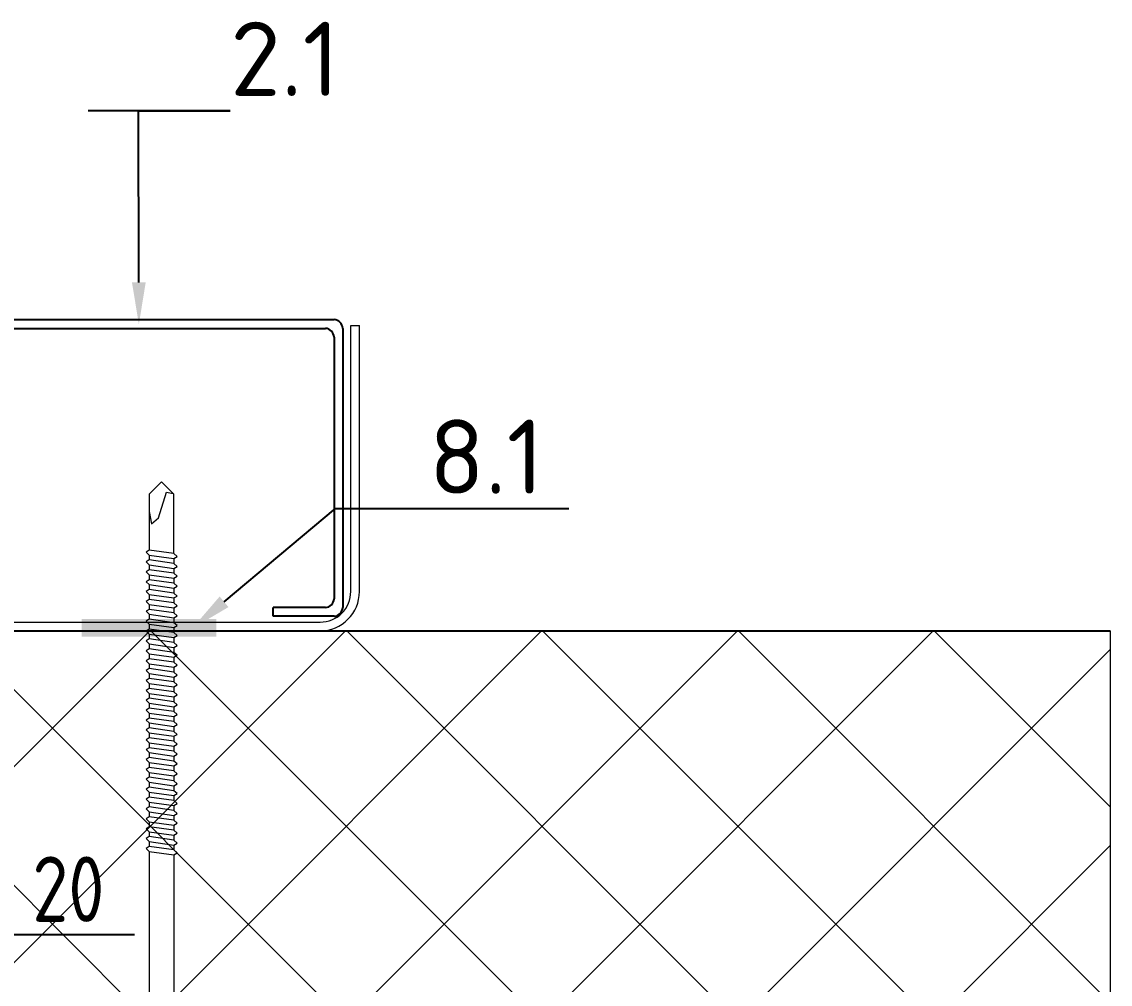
# Model space of a CAD drawing. Header units: millimetres. Extents: x -3689 to 3021565, y -698052 to -604547.
# Drawn here: x 2758869.1 to 2759118.7, y -669199.8 to -668979.2 of the extents above; entities that cross this region are included whole.
import ezdxf
from ezdxf import colors
from ezdxf.entities.mleader import LeaderData, LeaderLine
from ezdxf.math import Vec2, Vec3

# ---------------------------------------------------------------- set-up
doc = ezdxf.new("R2010")
doc.units = ezdxf.units.MM
doc.header["$PDMODE"] = 35
doc.layers.get('0').update_dxf_attribs({"lineweight": 0})
doc.layers.get('Defpoints').update_dxf_attribs({"color": 4})
doc.layers.add('A-FLOR-DIMS', color=133, linetype='Continuous', lineweight=0)
for name, color, linetype in [('A-FLOR-IDEN', 14, 'Continuous'), ('A-WALL-PATT', 181, 'Continuous'), ('S-METL', 14, 'Continuous'), ('S-WALL-PATT', 181, 'Continuous')]:
    doc.layers.add(name, color=color, linetype=linetype)
doc.styles.add('GOST 2.304', font='CS_Gost2304.shx')
doc.styles.add('ЕСКД', font='isocpeur.ttf')
doc.dimstyles.new('001.5', dxfattribs={"dimscale": 10, "dimtxt": 1.5, "dimasz": 0.7, "dimexe": 0.5, "dimexo": 0, "dimgap": 0.3, "dimtad": 1, "dimdec": 0, "dimrnd": 0.001, "dimtxsty": 'GOST 2.304', "dimblk": 'ARCHTICK', "dimcen": 0, "dimdle": 0.5, "dimclrd": 256, "dimclre": 256, "dimclrt": 256, "dimadec": 0, "dimazin": 2, "dimtfac": 0.75, "dimtdec": 0, "dimtmove": 1, "dimatfit": 3, "dimfxl": 1, "dimtolj": 1, "dimarcsym": 0})

# ---------------------------------------------------------------- blocks, each defined once
blk = doc.blocks.new('hgm')
at = {"ltscale": 10}
for p, q in [((-21108.96132559556, 245267.5187540154), (-21094.96132559556, 245267.5187540157)), ((-21094.96132559556, 245267.5187540157), (-21094.96132559556, 245265.5187540157)), ((-20912.96132559556, 245267.5187540154), (-20926.96132559556, 245267.5187540157)), ((-20926.96132559556, 245267.5187540157), (-20926.96132559556, 245265.5187540157)), ((-21110.96132559556, 245201.5187540157), (-21110.96132559556, 245265.5187540157)), ((-21106.96132559556, 245265.5187540154), (-21094.96132559556, 245265.5187540157)), ((-20914.96132559556, 245265.5187540154), (-20926.96132559556, 245265.5187540157)), ((-20910.96132559556, 245201.5187540157), (-20910.96132559556, 245265.5187540157)), ((-20910.96132559556, 245201.5187540157), (-20910.96132559556, 245264.460550272)), ((-21108.96132559556, 245203.5187540157), (-21108.96132559556, 245263.5187540157)), ((-20912.96132559556, 245203.5187540157), (-20912.96132559556, 245263.5187540157)), ((-20914.9613255958, 245201.518754016), (-21106.96132559556, 245201.518754016)), ((-20912.9613255958, 245199.518754016), (-21108.96132559964, 245199.5187540157))]:
    blk.add_line(p, q, dxfattribs=at)
for centre, start, end in [((-21108.82260798308, 245265.3800364029), 93.71101659439532, 176.2889833988407), ((-20913.10004320805, 245265.3800364029), 3.711016601159364, 86.28898341226082), ((-21106.82260798308, 245263.3800364029), 93.71101659439532, 176.2889833988407), ((-20915.10004320805, 245263.3800364029), 3.711016601159364, 86.28898341226082), ((-21108.82260798308, 245201.6574716285), 183.7110166011593, 266.2889834056047), ((-21106.82260798308, 245203.6574716285), 183.7110166011593, 266.2889834056047), ((-20915.10004320805, 245203.6574716285), 273.7110165877392, 356.2889833988406), ((-20913.10004320805, 245201.6574716285), 273.7110165877392, 356.2889833988406)]:
    blk.add_arc(centre, 2.14321151593663, start, end, dxfattribs=at)
blk = doc.blocks.new('гоншдг')
at = {"linetype": 'Continuous', "lineweight": 15}
for p, q in [((-25700.40375287749, 185871.2061694643, -2.76229047643557), (-25791.40375287749, 185871.2061694643, -2.76229047643557)), ((-25700.40375287749, 185871.2061694643, -2.76229047643557), (-25700.40375287749, 185869.2061694643, -2.76229047643557)), ((-25692.78617162996, 185871.2061694643, -2.76229047643557), (-25692.78617162996, 185869.2061694643, -2.76229047643557)), ((-25692.78617162996, 185871.2061694643, -2.76229047643557), (-25601.78617162996, 185871.2061694643, -2.76229047643557)), ((-25700.40375287749, 185869.2061694643, -2.76229047643557), (-25791.40375287749, 185869.2061694643, -2.76229047643557)), ((-25692.78617162996, 185869.2061694643, -2.76229047643557), (-25601.78617162996, 185869.2061694643, -2.76229047643557)), ((-25800.40375287749, 185862.2061694643, -2.76229047643557), (-25800.40375287749, 185801.2061694643, -2.76229047643557)), ((-25798.40375287749, 185862.2061694643, -2.76229047643557), (-25798.40375287749, 185801.2061694643, -2.76229047643557)), ((-25594.78617162996, 185862.2061694643, -2.76229047643557), (-25594.78617162996, 185801.2061694643, -2.76229047643557)), ((-25592.78617162996, 185862.2061694643, -2.76229047643557), (-25592.78617162996, 185801.2061694643, -2.76229047643557)), ((-25798.40375287749, 185801.2061694643, -2.76229047643557), (-25800.40375287749, 185801.2061694643, -2.76229047643557)), ((-25594.78617162996, 185801.2061694643, -2.76229047643557), (-25592.78617162996, 185801.2061694643, -2.76229047643557))]:
    blk.add_line(p, q, dxfattribs=at)
for centre, radius, start, end in [((-25791.40375287749, 185862.2061694643, -2.76229047643557), 9.000000000000023, 90, 180), ((-25601.78617162996, 185862.2061694643, -2.76229047643557), 9.000000000000023, 0, 90), ((-25791.52209960954, 185862.3245161964, -2.76229047643557), 6.882670822323512, 89.01475711583619, 180.9852428841499), ((-25601.66782489791, 185862.3245161964, -2.76229047643557), 6.882670822323512, 359.01475711585, 90.98524288414836)]:
    blk.add_arc(centre, radius, start, end, dxfattribs=at)
blk.add_blockref('hgm', (-4685.63363665601, -59399.63751633189))
blk = doc.blocks.new('*U566')
at = {"lineweight": 0}
h = blk.add_hatch(dxfattribs=at)
h.set_pattern_fill('ANSI37', color=181, scale=10, style=0)
h.set_pattern_definition([(45, (90, -734.0553587846589), (-22.45064030267288, 22.45064030267288), []), (135, (90, -734.0553587846589), (-22.45064030267288, -22.45064030267288), [])])
h.paths.add_polyline_path([(0, 265.944641215341), (0, 0), (150, 0), (150, 265.944641215341)])
at = {"color": 5, "lineweight": 0}
for p, q in [((150, 265.944641215341), (0, 265.944641215341)), ((0, 0), (150, 0))]:
    blk.add_line(p, q, dxfattribs=at)
at = {"color": 5}
for p, q in [((0, 265.944641215341), (0, 0)), ((150, 0), (150, 265.944641215341))]:
    blk.add_line(p, q, dxfattribs=at)
blk = doc.blocks.new('_ARCHTICK')
at = {"color": 0, "linetype": 'ByBlock', "const_width": 0.15}
blk.add_lwpolyline([(-0.5, -0.5), (0.5, 0.5)], dxfattribs=at)
blk = doc.blocks.new('*D611')
at = {"layer": 'A-FLOR-DIMS', "lineweight": -2, "ltscale": 10, "transparency": 16777216}
for p, q in [((2758832.755697633, -669134.3382751555), (2758832.755697633, -669193.5063820919)), ((2758852.755697633, -669134.3382751555), (2758852.755697633, -669193.5063820919)), ((2758827.755697633, -669188.5063820919), (2758857.755697633, -669188.5063820919)), ((2758894.97058193, -669188.5063820919), (2758852.755697633, -669188.5063820919))]:
    blk.add_line(p, q, dxfattribs=at)
at = {"layer": 'Defpoints', "color": 0, "ltscale": 10, "transparency": 16777216}
for p in [(2758832.755697633, -669134.3382751555), (2758852.755697633, -669134.3382751555), (2758852.755697633, -669188.5063820919)]:
    blk.add_point(p, dxfattribs=at)
at = {"layer": 'A-FLOR-DIMS', "lineweight": -2, "ltscale": 10, "transparency": 16777216, "xscale": 7, "yscale": 7, "zscale": 7, "rotation": 180}
blk.add_blockref('_ARCHTICK', (2758832.755697633, -669188.5063820919), dxfattribs=at)
at = {"layer": 'A-FLOR-DIMS', "lineweight": -2, "ltscale": 10, "transparency": 16777216, "xscale": 7, "yscale": 7, "zscale": 7}
blk.add_blockref('_ARCHTICK', (2758852.755697633, -669188.5063820919), dxfattribs=at)
at = {"layer": 'A-FLOR-DIMS', "ltscale": 10, "transparency": 16777216, "insert": (2758879.827724787, -669178.0063820919), "char_height": 15, "attachment_point": 5, "style": 'GOST 2.304'}
blk.add_mtext('\\A1;20', dxfattribs=at)
blk = doc.blocks.new('*U572')
at = {"color": 0, "lineweight": 0, "ltscale": 10}
for p, q in [((0.9999999999995483, 10.75821146399544), (-1.578047253216045e-13, 3.758211464021094)), ((1.999999999999548, 10.75821146399548), (0.9999999999995483, 10.75821146399544)), ((0.9999999999995483, 10.75821146399544), (1.000000000000452, -10.75821146399535)), ((2.000000000000452, -10.75821146399531), (1.999999999999548, 10.75821146399548)), ((4.999999999999596, 9.625768151993025), (1.999999999999596, 9.625768151992899)), ((1.999999999999596, 9.625768151992899), (2.000000000000404, -9.625768151992732)), ((5.000000000000404, -9.625768151992606), (4.999999999999596, 9.625768151993025)), ((-1.000000000000214, 5.095994904011563), (-6.200000000000213, 5.095994904011344)), ((-6.200000000000213, 5.095994904011344), (-6.199999999999785, -5.095994904011865)), ((-2.853031142658489e-13, 6.794659872000921), (-1.000000000000285, 6.794659872000879)), ((-1.000000000000285, 6.794659872000879), (-0.9999999999997147, -6.794659872000962)), ((-0.9999999999997861, -5.095994904011646), (-1.000000000000214, 5.095994904011563)), ((2.853031142658489e-13, -6.794659872000921), (-2.853031142658489e-13, 6.794659872000921)), ((-1.000000000000119, 2.831108280006405), (-6.200000000000118, 2.831108280006187)), ((5.960699671339194, 2.831108280006697), (4.999999999999881, 2.831108280006657)), ((5.960699671339194, 2.831108280006697), (6.413676996087806, 3.623818598440535)), ((6.75340998968594, -2.831108279977059), (5.960699671339194, 2.831108280006697)), ((6.413676996087806, 3.623818598440535), (7.093142983283565, 2.831108280006745)), ((7.093142983283565, 2.831108280006745), (7.885853301688519, -2.831108279977012)), ((8.225586295286144, 2.831108280006792), (7.093142983283565, 2.831108280006745)), ((8.225586295286144, 2.831108280006792), (7.093142983283565, 2.831108280006745)), ((8.225586295286144, 2.831108280006792), (8.678563620122066, 3.623818598440631)), ((9.018296613720201, -2.831108279976964), (8.225586295286144, 2.831108280006792)), ((8.678563620122066, 3.623818598440631), (9.358029607317826, 2.83110828000684)), ((9.358029607317826, 2.83110828000684), (10.15073992572278, -2.831108279976917)), ((10.49047291932041, 2.831108280006887), (9.358029607317826, 2.83110828000684)), ((10.49047291932041, 2.831108280006887), (9.358029607317826, 2.831108280006839)), ((10.49047291932041, 2.831108280006887), (10.94345024406902, 3.623818598440726)), ((11.28318323772536, -2.831108279976869), (10.49047291932041, 2.831108280006887)), ((10.94345024406902, 3.623818598440726), (11.62291623132298, 2.831108280006935)), ((11.62291623132298, 2.831108280006935), (12.41562654969883, -2.831108279976822)), ((12.75535954329646, 2.831108280006982), (11.62291623126478, 2.831108280006935)), ((12.75535954329646, 2.831108280006983), (11.62291623132298, 2.831108280006935)), ((12.75535954329646, 2.831108280006982), (13.20833686810328, 3.623818598440821)), ((13.54806986170141, -2.831108279976774), (12.75535954329646, 2.831108280006982)), ((13.20833686810328, 3.623818598440821), (13.88780285529904, 2.83110828000703)), ((13.88780285529904, 2.83110828000703), (14.68051317370399, -2.831108279976727)), ((15.02024616730162, 2.831108280007077), (13.88780285529904, 2.83110828000703)), ((15.02024616730162, 2.831108280007078), (13.88780285529904, 2.83110828000703)), ((15.02024616730162, 2.831108280007077), (15.47322349210843, 3.623818598440916)), ((15.81295648570657, -2.831108279976679), (15.02024616730162, 2.831108280007077)), ((15.47322349210843, 3.623818598440916), (16.1526894793042, 2.831108280007125)), ((16.1526894793042, 2.831108280007125), (16.94539979768004, -2.831108279976632)), ((17.28513279133588, 2.831108280007173), (16.1526894793042, 2.831108280007125)), ((17.28513279133588, 2.831108280007173), (16.1526894793042, 2.831108280007126)), ((17.28513279133588, 2.831108280007173), (17.73811011608449, 3.623818598441011)), ((18.07784310968262, -2.831108279976584), (17.28513279133588, 2.831108280007173)), ((17.73811011608449, 3.623818598441011), (18.41757610328025, 2.83110828000722)), ((18.41757610328025, 2.83110828000722), (19.2102864216852, -2.831108279976537)), ((19.55001941528283, 2.831108280007268), (18.41757610328025, 2.83110828000722)), ((19.55001941528283, 2.831108280007268), (18.41757610328025, 2.831108280007221)), ((19.55001941528283, 2.831108280007268), (20.00299674011875, 3.623818598441106)), ((20.34272973371688, -2.831108279976489), (19.55001941528283, 2.831108280007268)), ((20.00299674011875, 3.623818598441106), (20.68246272731451, 2.831108280007316)), ((20.68246272731451, 2.831108280007316), (21.47517304571946, -2.831108279976441)), ((21.81490603931709, 2.831108280007363), (20.68246272731451, 2.831108280007316)), ((104.5005885280032, 2.83110828001226), (20.68246272731451, 2.831108280007316)), ((104.5005885280032, 2.83110828001226), (104.9535658528391, 3.623818598446098)), ((105.2932988464372, -2.831108279971497), (104.5005885280032, 2.83110828001226)), ((104.9535658528391, 3.623818598446098), (105.6330318400348, 2.831108280012307)), ((105.6330318400348, 2.831108280012307), (106.4257421584398, -2.83110827997145)), ((106.7654751520374, 2.831108280012355), (105.6330318400348, 2.831108280012307)), ((106.7654751520956, 2.831108280012355), (107.2184524768442, 3.623818598446193)), ((107.5581854704424, -2.831108279971402), (106.7654751520956, 2.831108280012355)), ((107.2184524768442, 3.623818598446193), (107.89791846404, 2.831108280012402)), ((107.89791846404, 2.831108280012402), (108.690628782445, -2.831108279971355)), ((109.0303617760426, 2.83110828001245), (107.89791846404, 2.831108280012402)), ((109.0303617760426, 2.83110828001245), (109.4833391008785, 3.623818598446288)), ((109.8230720944767, -2.831108279971307), (109.0303617760426, 2.83110828001245)), ((109.4833391008785, 3.623818598446288), (110.1628050880743, 2.831108280012497)), ((110.1628050880743, 2.831108280012497), (110.9555154064792, -2.831108279971259)), ((111.2952484000768, 2.831108280012545), (110.1628050880743, 2.831108280012497)), ((111.2952484000768, 2.831108280012545), (111.7482257248255, 3.623818598446383)), ((112.0879587184818, -2.831108279971212), (111.2952484000768, 2.831108280012545)), ((111.7482257248255, 3.623818598446383), (112.4276917120794, 2.831108280012592)), ((112.4276917120794, 2.831108280012592), (113.2204020304553, -2.831108279971164)), ((113.5601350240529, 2.83110828001264), (112.4276917120212, 2.831108280012592)), ((113.5601350240529, 2.83110828001264), (114.0131123488597, 3.623818598446478)), ((114.3528453424579, -2.831108279971117), (113.5601350240529, 2.83110828001264)), ((114.0131123488597, 3.623818598446478), (114.6925783360555, 2.831108280012687)), ((114.6925783360555, 2.831108280012687), (115.4852886544604, -2.831108279971069)), ((115.8250216480581, 2.831108280012735), (114.6925783360555, 2.831108280012687)), ((115.8250216480581, 2.831108280012735), (116.2779989728649, 3.623818598446573)), ((116.617731966463, -2.831108279971022), (115.8250216480581, 2.831108280012735)), ((116.2779989728649, 3.623818598446573), (116.9574649600606, 2.831108280012782)), ((116.9574649600606, 2.831108280012782), (117.7501752784365, -2.831108279970974)), ((118.0899082720923, 2.83110828001283), (116.9574649600606, 2.831108280012782)), ((118.0899082720923, 2.83110828001283), (118.5428855968409, 3.623818598446668)), ((118.8826185904391, -2.831108279970927), (118.0899082720923, 2.83110828001283)), ((118.5428855968409, 3.623818598446668), (119.2223515840367, 2.831108280012878)), ((119.2223515840367, 2.831108280012878), (120.0150619024417, -2.831108279970879)), ((120.3547948960393, 2.831108280012925), (119.2223515840367, 2.831108280012878)), ((120.3547948960393, 2.831108280012925), (120.8077722208752, 3.623818598446763)), ((121.1475052144733, -2.831108279970831), (120.3547948960393, 2.831108280012925)), ((120.8077722208752, 3.623818598446763), (121.4872382080709, 2.831108280012973)), ((121.4872382080709, 2.831108280012973), (122.2799485264759, -2.831108279970784)), ((122.6196815200735, 2.83110828001302), (121.4872382080709, 2.831108280012973)), ((122.6196815200735, 2.83110828001302), (123.0726588448221, 3.623818598446859)), ((123.4123918384203, -2.831108279970736), (122.6196815200735, 2.83110828001302)), ((123.0726588448221, 3.623818598446859), (123.7521248320179, 2.831108280013068)), ((123.7521248320179, 2.831108280013068), (124.5448351504519, -2.831108279970689)), ((124.8845681440496, 2.831108280013115), (123.7521248320179, 2.831108280013068)), ((124.8845681440496, 2.831108280013114), (125.3375454687982, 3.623818598446953)), ((125.6772784623963, -2.831108279970642), (124.8845681440496, 2.831108280013114)), ((125.3375454687982, 3.623818598446953), (126.017011455994, 2.831108280013162)), ((126.017011455994, 2.831108280013162), (126.8097217743989, -2.831108279970595)), ((127.1494547679966, 2.831108280013209), (126.017011455994, 2.831108280013162)), ((127.1494547679966, 2.831108280013209), (127.6024320928325, 3.623818598447048)), ((127.9421650864306, -2.831108279970547), (127.1494547679966, 2.831108280013209)), ((127.6024320928325, 3.623818598447048), (128.2818980800282, 2.831108280013257)), ((128.2818980800282, 2.831108280013257), (129.0746083984332, -2.8311082799705)), ((129.4143413920308, 2.831108280013305), (128.2818980800282, 2.831108280013257)), ((129.4143413920308, 2.831108280013305), (129.8673187167794, 3.623818598447143)), ((130.2070517104358, -2.831108279970452), (129.4143413920308, 2.831108280013305)), ((129.8673187167794, 3.623818598447143), (130.5467847040334, 2.831108280013352)), ((130.5467847040334, 2.831108280013352), (131.3394950224092, -2.831108279970405)), ((131.6792280160069, 2.8311082800134), (130.5467847039752, 2.831108280013352)), ((131.6792280160069, 2.8311082800134), (132.1322053408137, 3.623818598447238)), ((132.4719383344118, -2.831108279970357), (131.6792280160069, 2.8311082800134)), ((132.1322053408137, 3.623818598447238), (132.8116713280095, 2.831108280013447)), ((132.8116713280095, 2.831108280013447), (133.6043816464144, -2.83110827997031)), ((133.944114640012, 2.831108280013495), (132.8116713280095, 2.831108280013447)), ((133.944114640012, 2.831108280013495), (134.3970919648189, 3.623818598447333)), ((134.736824958417, -2.831108279970262), (133.944114640012, 2.831108280013495)), ((134.3970919648189, 3.623818598447333), (135.0765579520146, 2.831108280013543)), ((135.0765579520146, 2.831108280013543), (135.8692682703904, -2.831108279970214)), ((136.2090012640463, 2.83110828001359), (135.0765579520146, 2.831108280013543)), ((136.2090012640463, 2.83110828001359), (136.6619785887949, 3.623818598447428)), ((137.001711582393, -2.831108279970167), (136.2090012640463, 2.83110828001359)), ((136.6619785887949, 3.623818598447428), (137.3414445759907, 2.831108280013638)), ((137.3414445759907, 2.831108280013638), (138.1341548943956, -2.831108279970119)), ((138.4738878879932, 2.831108280013685), (137.3414445759907, 2.831108280013638)), ((138.4738878879932, 2.831108280013685), (138.9268652128292, 3.623818598447524)), ((139.2665982064273, -2.831108279970072), (138.4738878879932, 2.831108280013685)), ((138.9268652128292, 3.623818598447524), (139.6063312000249, 2.831108280013733)), ((139.6063312000249, 2.831108280013733), (140.3990415184299, -2.831108279970024)), ((140.7387745120275, 2.83110828001378), (139.6063312000249, 2.831108280013733)), ((140.7387745120275, 2.83110828001378), (141.1917518367761, 3.623818598447619)), ((141.5314848303742, -2.831108279969976), (140.7387745120275, 2.83110828001378)), ((141.1917518367761, 3.623818598447619), (141.8712178239719, 2.831108280013828)), ((141.8712178239719, 2.831108280013828), (142.6639281424059, -2.831108279969929)), ((143.0036611360036, 2.831108280013875), (141.8712178239719, 2.831108280013828)), ((143.0036611360036, 2.831108280013875), (143.4566384608104, 3.623818598447714)), ((143.7963714544085, -2.831108279969881), (143.0036611360036, 2.831108280013875)), ((143.4566384608104, 3.623818598447714), (144.1361044480061, 2.831108280013923)), ((144.1361044480061, 2.831108280013923), (144.9288147664111, -2.831108279969834)), ((145.2685477600087, 2.83110828001397), (144.1361044480061, 2.831108280013923)), ((145.2685477600087, 2.83110828001397), (145.7215250848446, 3.623818598447809)), ((146.0612580784428, -2.831108279969786), (145.2685477600087, 2.83110828001397)), ((145.7215250848446, 3.623818598447809), (146.4009910720404, 2.831108280014018)), ((146.4009910720404, 2.831108280014018), (147.1937013903871, -2.831108279969739)), ((147.5334343839848, 2.831108280014065), (146.4009910720404, 2.831108280014018)), ((147.533434384043, 2.831108280014065), (147.9864117087916, 3.623818598447904)), ((148.3261447023897, -2.831108279969691), (147.533434384043, 2.831108280014065)), ((147.9864117087916, 3.623818598447904), (148.6658776959873, 2.831108280014113)), ((148.6658776959873, 2.831108280014113), (149.4585880144214, -2.831108279969644)), ((149.798321008019, 2.831108280014161), (148.6658776959873, 2.831108280014113)), ((149.798321008019, 2.831108280014161), (150.2512983328259, 3.623818598447999)), ((150.591031326424, -2.831108279969596), (149.798321008019, 2.831108280014161)), ((150.2512983328259, 3.623818598447999), (150.9307643200216, 2.831108280014208)), ((150.9307643200216, 2.831108280014208), (151.7234746384266, -2.831108279969548)), ((152.0632076320242, 2.831108280014256), (150.9307643200216, 2.831108280014208)), ((152.0632076320242, 2.831108280014256), (152.5161849568019, 3.623818598448094)), ((152.8559179504, -2.831108279969501), (152.0632076320242, 2.831108280014256)), ((152.5161849568019, 3.623818598448094), (153.1956509439977, 2.831108280014303)), ((153.1956509439977, 2.831108280014303), (153.9883612624026, -2.831108279969453)), ((154.3280942560002, 2.831108280014351), (153.1956509439977, 2.831108280014303)), ((154.3280942560002, 2.831108280014351), (154.7810715808071, 3.623818598448189)), ((155.1208045744052, -2.831108279969406), (154.3280942560002, 2.831108280014351)), ((154.7810715808071, 3.623818598448189), (155.4605375680028, 2.831108280014398)), ((155.4605375680028, 2.831108280014398), (156.2532478864078, -2.831108279969358)), ((156.5929808800054, 2.831108280014446), (155.4605375680028, 2.831108280014398)), ((156.5929808800054, 2.831108280014446), (157.0459582048413, 3.623818598448284)), ((157.3856911984394, -2.831108279969311), (156.5929808800054, 2.831108280014446)), ((157.0459582048413, 3.623818598448284), (157.7254241920371, 2.831108280014493)), ((157.7254241920371, 2.831108280014493), (158.518134510442, -2.831108279969263)), ((158.8578675040397, 2.831108280014541), (157.7254241920371, 2.831108280014493)), ((158.8578675040397, 2.831108280014541), (159.3108448287883, 3.623818598448379)), ((159.6505778223864, -2.831108279969216), (158.8578675040397, 2.831108280014541)), ((159.3108448287883, 3.623818598448379), (159.990310815984, 2.831108280014588)), ((159.990310815984, 2.831108280014588), (160.7830211344181, -2.831108279969168)), ((161.1227541280157, 2.831108280014636), (159.990310815984, 2.831108280014588)), ((161.1227541280157, 2.831108280014636), (161.5757314528225, 3.623818598448474)), ((161.9154644464207, -2.831108279969121), (161.1227541280157, 2.831108280014636)), ((161.5757314528225, 3.623818598448474), (162.2551974400183, 2.831108280014683)), ((162.2551974400183, 2.831108280014683), (163.0479077584232, -2.831108279969073)), ((163.3876407520209, 2.831108280014731), (162.2551974400183, 2.831108280014683)), ((163.3876407520209, 2.831108280014731), (163.8406180767986, 3.623818598448569)), ((164.1803510703967, -2.831108279969026), (163.3876407520209, 2.831108280014731)), ((163.8406180767986, 3.623818598448569), (164.5200840639943, 2.831108280014779)), ((164.5200840639943, 2.831108280014779), (165.3127943823993, -2.831108279968978)), ((165.6525273759969, 2.831108280014826), (164.5200840639943, 2.831108280014779)), ((165.6525273759969, 2.831108280014826), (166.1055047008037, 3.623818598448664)), ((166.4452376944019, -2.83110827996893), (165.6525273759969, 2.831108280014826)), ((166.1055047008037, 3.623818598448664), (166.7849706879995, 2.831108280014874)), ((166.7849706879995, 2.831108280014874), (167.5776810064336, -2.831108279968883)), ((167.9174140000312, 2.831108280014921), (166.7849706879995, 2.831108280014874)), ((167.9174140000312, 2.831108280014921), (168.370391324838, 3.62381859844876)), ((168.7101243184361, -2.831108279968835), (167.9174140000312, 2.831108280014921)), ((168.370391324838, 3.62381859844876), (169.0498573120338, 2.831108280014969)), ((169.0498573120338, 2.831108280014969), (169.8425676303805, -2.831108279968788)), ((170.1823006239781, 2.831108280015016), (169.0498573120338, 2.831108280014969)), ((170.1823006240363, 2.831108280015016), (170.6352779488141, 3.623818598448855)), ((170.9750109424122, -2.83110827996874), (170.1823006240363, 2.831108280015016)), ((170.6352779488141, 3.623818598448855), (171.3147439360098, 2.831108280015064)), ((171.3147439360098, 2.831108280015064), (172.1074542544148, -2.831108279968693)), ((172.4471872480124, 2.831108280015112), (171.3147439360098, 2.831108280015064)), ((172.4471872480124, 2.831108280015112), (172.9001645728192, 3.62381859844895)), ((173.2398975664173, -2.831108279968645), (172.4471872480124, 2.831108280015112)), ((172.9001645728192, 3.62381859844895), (173.579630560015, 2.831108280015159)), ((173.5796305600149, 2.831108280015159), (187.1689503039877, 2.83110828001573)), ((173.579630560015, 2.831108280015159), (174.3723408784199, -2.831108279968598)), ((187.168891720008, 2.83110828001573), (190, 1.699364696006077e-11)), ((187.6219276287947, 1.132443311997329), (187.310505717999, 2.689552866004499)), ((181.733222406422, -0.679465987201224), (187.6219276287947, 1.132443311997329)), ((190, 1.699364696006077e-11), (187.1688917200664, -2.83110827996806)), ((180.3742904320306, -2.264886624010712), (181.733222406422, -0.679465987201224)), ((183.2053987120226, -2.831108279968227), (180.3742904320306, -2.264886624010712)), ((-0.9999999999998811, -2.831108279977385), (-6.19999999999988, -2.831108279977603)), ((1.578047253205254e-13, -3.758211463995394), (1.000000000000452, -10.75821146399535)), ((6.75340998968594, -2.831108279977058), (5.000000000000119, -2.831108279977132)), ((7.432875976881695, -3.510574267172757), (6.75340998968594, -2.831108279977059)), ((7.885853301688519, -2.831108279977012), (7.432875976881695, -3.510574267172757)), ((9.018296613720201, -2.831108279976964), (7.885853301688519, -2.831108279977012)), ((9.018296613720201, -2.831108279976963), (7.885853301688519, -2.831108279977011)), ((9.697762600915956, -3.510574267172662), (9.018296613720201, -2.831108279976964)), ((10.15073992572278, -2.831108279976917), (9.697762600915956, -3.510574267172662)), ((11.28318323766715, -2.831108279976869), (10.15073992572278, -2.831108279976917)), ((11.28318323772536, -2.831108279976868), (10.15073992572278, -2.831108279976916)), ((11.96264922492111, -3.510574267172567), (11.28318323772536, -2.831108279976869)), ((12.41562654969883, -2.831108279976822), (11.96264922492111, -3.510574267172567)), ((13.54806986170141, -2.831108279976774), (12.41562654969883, -2.831108279976822)), ((13.54806986170141, -2.831108279976773), (12.41562654969883, -2.83110827997682)), ((14.22753584889717, -3.510574267172472), (13.54806986170141, -2.831108279976774)), ((14.68051317370399, -2.831108279976727), (14.22753584889717, -3.510574267172472)), ((15.81295648570657, -2.831108279976679), (14.68051317370399, -2.831108279976727)), ((15.81295648570657, -2.831108279976678), (14.68051317370399, -2.831108279976725)), ((16.49242247290232, -3.510574267172377), (15.81295648570657, -2.831108279976679)), ((16.94539979768004, -2.831108279976632), (16.49242247290232, -3.510574267172377)), ((18.07784310968262, -2.831108279976584), (16.94539979768004, -2.831108279976632)), ((18.07784310968262, -2.831108279976584), (16.94539979768004, -2.831108279976631)), ((18.75730909687838, -3.510574267172282), (18.07784310968262, -2.831108279976584)), ((19.2102864216852, -2.831108279976537), (18.75730909687838, -3.510574267172282)), ((20.34272973371688, -2.831108279976489), (19.2102864216852, -2.831108279976537)), ((20.34272973371688, -2.831108279976489), (19.2102864216852, -2.831108279976536)), ((21.02219572091264, -3.510574267172187), (20.34272973371688, -2.831108279976489)), ((21.47517304571946, -2.831108279976441), (21.02219572091264, -3.510574267172187)), ((105.2932988464372, -2.831108279971498), (21.47517304571946, -2.831108279976441)), ((105.972764833633, -3.510574267167195), (105.2932988464372, -2.831108279971497)), ((106.4257421584398, -2.83110827997145), (105.972764833633, -3.510574267167195)), ((107.5581854703842, -2.831108279971402), (106.4257421584398, -2.83110827997145)), ((108.2376514576382, -3.5105742671671), (107.5581854704424, -2.831108279971402)), ((108.690628782445, -2.831108279971355), (108.2376514576382, -3.5105742671671)), ((109.8230720944767, -2.831108279971307), (108.690628782445, -2.831108279971355)), ((110.5025380816724, -3.510574267167005), (109.8230720944767, -2.831108279971307)), ((110.9555154064792, -2.831108279971259), (110.5025380816724, -3.510574267167005)), ((112.0879587184236, -2.831108279971212), (110.9555154064792, -2.831108279971259)), ((112.7674247056776, -3.51057426716691), (112.0879587184818, -2.831108279971212)), ((113.2204020304553, -2.831108279971164), (112.7674247056776, -3.51057426716691)), ((114.3528453424579, -2.831108279971117), (113.2204020304553, -2.831108279971164)), ((115.0323113296536, -3.510574267166815), (114.3528453424579, -2.831108279971117)), ((115.4852886544604, -2.831108279971069), (115.0323113296536, -3.510574267166815)), ((116.617731966463, -2.831108279971022), (115.4852886544604, -2.831108279971069)), ((117.2971979536588, -3.510574267166719), (116.617731966463, -2.831108279971022)), ((117.7501752784365, -2.831108279970974), (117.2971979536588, -3.510574267166719)), ((118.8826185904391, -2.831108279970927), (117.7501752784365, -2.831108279970974)), ((119.5620845776348, -3.510574267166624), (118.8826185904391, -2.831108279970927)), ((120.0150619024417, -2.831108279970879), (119.5620845776348, -3.510574267166624)), ((121.1475052144733, -2.831108279970831), (120.0150619024417, -2.831108279970879)), ((121.8269712016691, -3.510574267166529), (121.1475052144733, -2.831108279970831)), ((122.2799485264759, -2.831108279970784), (121.8269712016691, -3.510574267166529)), ((123.4123918384203, -2.831108279970736), (122.2799485264759, -2.831108279970784)), ((124.0918578256743, -3.510574267166434), (123.4123918384203, -2.831108279970736)), ((124.5448351504519, -2.831108279970689), (124.0918578256743, -3.510574267166434)), ((125.6772784623963, -2.831108279970641), (124.5448351504519, -2.831108279970689)), ((126.3567444495921, -3.51057426716634), (125.6772784623963, -2.831108279970642)), ((126.8097217743989, -2.831108279970595), (126.3567444495921, -3.51057426716634)), ((127.9421650864306, -2.831108279970547), (126.8097217743989, -2.831108279970595)), ((128.6216310736264, -3.510574267166245), (127.9421650864306, -2.831108279970547)), ((129.0746083984332, -2.8311082799705), (128.6216310736264, -3.510574267166245)), ((130.2070517103776, -2.831108279970452), (129.0746083984332, -2.8311082799705)), ((130.8865176976315, -3.51057426716615), (130.2070517104358, -2.831108279970452)), ((131.3394950224092, -2.831108279970405), (130.8865176976315, -3.51057426716615)), ((132.4719383344118, -2.831108279970357), (131.3394950224092, -2.831108279970405)), ((133.1514043216076, -3.510574267166055), (132.4719383344118, -2.831108279970357)), ((133.6043816464144, -2.83110827997031), (133.1514043216076, -3.510574267166055)), ((134.736824958417, -2.831108279970262), (133.6043816464144, -2.83110827997031)), ((135.4162909456127, -3.51057426716596), (134.736824958417, -2.831108279970262)), ((135.8692682703904, -2.831108279970214), (135.4162909456127, -3.51057426716596)), ((137.001711582393, -2.831108279970167), (135.8692682703904, -2.831108279970214)), ((137.6811775695888, -3.510574267165865), (137.001711582393, -2.831108279970167)), ((138.1341548943956, -2.831108279970119), (137.6811775695888, -3.510574267165865)), ((139.2665982064273, -2.831108279970072), (138.1341548943956, -2.831108279970119)), ((139.946064193623, -3.51057426716577), (139.2665982064273, -2.831108279970072)), ((140.3990415184299, -2.831108279970024), (139.946064193623, -3.51057426716577)), ((141.5314848303742, -2.831108279969976), (140.3990415184299, -2.831108279970024)), ((142.2109508176282, -3.510574267165675), (141.5314848303742, -2.831108279969976)), ((142.6639281424059, -2.831108279969929), (142.2109508176282, -3.510574267165675)), ((143.7963714544085, -2.831108279969881), (142.6639281424059, -2.831108279969929)), ((144.4758374416043, -3.51057426716558), (143.7963714544085, -2.831108279969881)), ((144.9288147664111, -2.831108279969834), (144.4758374416043, -3.51057426716558)), ((146.0612580784428, -2.831108279969786), (144.9288147664111, -2.831108279969834)), ((146.7407240656385, -3.510574267165484), (146.0612580784428, -2.831108279969786)), ((147.1937013903871, -2.831108279969739), (146.7407240656385, -3.510574267165484)), ((148.3261447023897, -2.831108279969691), (147.1937013903871, -2.831108279969739)), ((149.0056106895855, -3.510574267165389), (148.3261447023897, -2.831108279969691)), ((149.4585880144214, -2.831108279969644), (149.0056106895855, -3.510574267165389)), ((150.591031326424, -2.831108279969596), (149.4585880144214, -2.831108279969644)), ((151.2704973136197, -3.510574267165294), (150.591031326424, -2.831108279969596)), ((151.7234746384266, -2.831108279969548), (151.2704973136197, -3.510574267165294)), ((152.8559179504, -2.831108279969501), (151.7234746384266, -2.831108279969548)), ((153.5353839376249, -3.510574267165199), (152.8559179504, -2.831108279969501)), ((153.9883612624026, -2.831108279969453), (153.5353839376249, -3.510574267165199)), ((155.1208045744052, -2.831108279969406), (153.9883612624026, -2.831108279969453)), ((155.8002705616009, -3.510574267165104), (155.1208045744052, -2.831108279969406)), ((156.2532478864078, -2.831108279969358), (155.8002705616009, -3.510574267165104)), ((157.3856911984394, -2.831108279969311), (156.2532478864078, -2.831108279969358)), ((158.0651571856352, -3.510574267165009), (157.3856911984394, -2.831108279969311)), ((158.518134510442, -2.831108279969263), (158.0651571856352, -3.510574267165009)), ((159.6505778223864, -2.831108279969216), (158.5181345103838, -2.831108279969263)), ((160.3300438095822, -3.510574267164914), (159.6505778223864, -2.831108279969216)), ((160.7830211344181, -2.831108279969168), (160.3300438095822, -3.510574267164914)), ((161.9154644464207, -2.831108279969121), (160.7830211344181, -2.831108279969168)), ((162.5949304336164, -3.510574267164818), (161.9154644464207, -2.831108279969121)), ((163.0479077584232, -2.831108279969073), (162.5949304336164, -3.510574267164818)), ((164.1803510703967, -2.831108279969026), (163.0479077584232, -2.831108279969073)), ((164.8598170576507, -3.510574267164723), (164.1803510703967, -2.831108279969026)), ((165.3127943823993, -2.831108279968978), (164.8598170576507, -3.510574267164723)), ((166.4452376944019, -2.83110827996893), (165.3127943823993, -2.831108279968978)), ((167.1247036815976, -3.510574267164628), (166.4452376944019, -2.83110827996893)), ((167.5776810064336, -2.831108279968883), (167.1247036815976, -3.510574267164628)), ((168.7101243184361, -2.831108279968835), (167.5776810064336, -2.831108279968883)), ((169.3895903056319, -3.510574267164533), (168.7101243184361, -2.831108279968835)), ((169.8425676303805, -2.831108279968788), (169.3895903056319, -3.510574267164533)), ((170.9750109424122, -2.83110827996874), (169.8425676303805, -2.831108279968788)), ((171.6544769296079, -3.510574267164438), (170.9750109424122, -2.83110827996874)), ((172.1074542544148, -2.831108279968693), (171.6544769296079, -3.510574267164438)), ((173.2398975664173, -2.831108279968645), (172.1074542544148, -2.831108279968693)), ((173.9193635536131, -3.510574267164343), (173.2398975664173, -2.831108279968645)), ((174.3723408784199, -2.831108279968598), (173.9193635536131, -3.510574267164343)), ((187.1689503040461, -2.83110827996806), (174.3723408784199, -2.831108279968598)), ((-6.199999999999785, -5.095994904011865), (-0.9999999999997861, -5.095994904011646)), ((-0.9999999999997147, -6.794659872000962), (2.853031142658489e-13, -6.794659872000921)), ((2.000000000000404, -9.625768151992732), (5.000000000000404, -9.625768151992606)), ((1.000000000000452, -10.75821146399535), (2.000000000000452, -10.75821146399531))]:
    blk.add_line(p, q, dxfattribs=at)

msp = doc.modelspace()

# ---------------------------------------------------------------- hatches: boundary and pattern name
at = {"layer": 'S-WALL-PATT', "lineweight": 0, "ltscale": 10}
h = msp.add_hatch(color=250, dxfattribs=at)
h.dxf.hatch_style = 1
h.paths.add_polyline_path([(2758913.726762866, -669116.0940895199), (2758913.726762866, -669120.1264547945), (2758882.905505532, -669120.1264547945), (2758882.905505532, -669116.0940895199)])

# ---------------------------------------------------------------- block references
at = {"layer": 'A-WALL-PATT', "color": 250, "lineweight": 0, "xscale": -1, "rotation": 270.0000000000001}
msp.add_blockref('*U566', (2758852.755697633, -669268.7906599471), dxfattribs=at)
at = {"layer": 'S-METL', "color": 250, "rotation": 180}
msp.add_blockref('гоншдг', (2733146.160735379, -483247.5844904828, 2.76229047643557), dxfattribs=at)
at = {"layer": 'S-METL', "color": 250, "xscale": -1, "rotation": 270}
msp.add_blockref('*U572', (2758901.173585043, -669274.6557185422), dxfattribs=at)

# ---------------------------------------------------------------- dimensions: what is measured, and where the dimension line sits
at = {"layer": 'A-FLOR-DIMS', "color": 250, "ltscale": 10}
dim = msp.add_linear_dim(base=(2758852.755697633, -669188.5063820919), p1=(2758832.755697633, -669134.3382751555), p2=(2758852.755697633, -669134.3382751555), dimstyle='001.5', dxfattribs=at)
dim.commit()
dim.dimension.update_dxf_attribs({"geometry": '*D611', "text_midpoint": (2758879.827724787, -669195.9312187897), "dimtype": 160})

# ---------------------------------------------------------------- leaders
at = {"layer": 'A-FLOR-IDEN', "color": 250}
ml = msp.add_multileader_mtext('Standard', dxfattribs=at)
ml.set_content('2.1', color=250, style='ЕСКД')
ml.set_leader_properties()
ml.build(insert=Vec2(0, 0))
ml.multileader.update_dxf_attribs({"text_left_attachment_type": 6, "text_right_attachment_type": 6, "dogleg_length": 20.96987534605703, "arrow_head_size": 9.600000000000001})
ctx = ml.context
ctx.base_point, ctx.char_height, ctx.arrow_head_size, ctx.landing_gap_size, ctx.plane_origin, ctx.plane_x_axis, ctx.plane_y_axis = Vec3(2758916.917722248, -668999.5928734753, 2.762290476435569), 17, 9.600000000000001, 0, Vec3(2759036.733995286, -669025.0042138124, 2.762290476435569), Vec3(1, -2.258681448315656e-12), Vec3(2.258681448315656e-12, 1)
ctx.left_attachment, ctx.right_attachment = 6, 6
notes = []
notes.append((ctx, [(1, (1, 1, 0), (2758895.947846903, -668999.5928734753, 2.762290476435569), (1, -2.258681448315656e-12), 20.96987534605703, [(0, [(2758895.995893538, -669048.5233203174, 2.762290476435569)], 0, [])])]))
ctx.mtext.insert, ctx.mtext.text_direction, ctx.mtext.rotation, ctx.mtext.width, ctx.mtext.flow_direction = Vec3(2758916.917722249, -668979.1928734754, 2.762290476435569), Vec3(1, -2.258882650657248e-12), 6.283185307177328, 77.51149692218215, 5
ml = msp.add_multileader_mtext('Standard', dxfattribs=at)
ml.set_content('9', color=250, style='ЕСКД')
ml.set_leader_properties()
ml.build(insert=Vec2(0, 0))
ml.multileader.update_dxf_attribs({"text_left_attachment_type": 6, "text_right_attachment_type": 6, "dogleg_length": 20.96987534605703, "arrow_head_size": 9.600000000000001})
ctx = ml.context
ctx.base_point, ctx.char_height, ctx.arrow_head_size, ctx.landing_gap_size, ctx.plane_origin, ctx.plane_x_axis, ctx.plane_y_axis = Vec3(2758812.710290496, -669032.1626855478), 17, 9.600000000000001, 0, Vec3(2758684.17502207, -669038.775884626), Vec3(1, -2.258681448315656e-12), Vec3(2.258681448315656e-12, 1)
ctx.left_attachment, ctx.right_attachment = 6, 6
notes.append((ctx, [(1, (1, 1, 0), (2758842.180165842, -669032.1626855478), (-1, 2.258681448315655e-12), 20.96987534605703, [(0, [(2758842.291000291, -669127.6280165085)], 0, [])])]))
ctx.mtext.insert, ctx.mtext.text_direction, ctx.mtext.rotation, ctx.mtext.width, ctx.mtext.flow_direction = Vec3(2758811.278050302, -669011.7626855477), Vec3(1, -2.258882650657248e-12), 6.283185307177328, 77.51149692218215, 5
ml = msp.add_multileader_mtext('Standard', dxfattribs=at)
ml.set_content('8.1', color=250, style='ЕСКД')
ml.set_leader_properties()
ml.build(insert=Vec2(0, 0))
ml.multileader.update_dxf_attribs({"text_left_attachment_type": 6, "text_right_attachment_type": 6, "dogleg_length": 20.96987534605703, "arrow_head_size": 9.600000000000001})
ctx = ml.context
ctx.base_point, ctx.char_height, ctx.arrow_head_size, ctx.landing_gap_size, ctx.plane_origin = Vec3(2758962.08234759, -669090.7629144408), 17, 9.600000000000001, 0, Vec3(2758933.66025411, -668939.1077278948)
ctx.left_attachment, ctx.right_attachment, ctx.text_align_type = 6, 6, 2
notes.append((ctx, [(0, (1, 1, 0), (2758941.112472245, -669090.7629144408), (1, 0), 20.96987534605703, [(0, [(2758908.158806213, -669118.2986637118)], 0, [])])]))
ctx.mtext.insert, ctx.mtext.defined_height, ctx.mtext.alignment, ctx.mtext.flow_direction = Vec3(2758988.841267429, -669070.3629144409), 125.4088915666272, 3, 5
for ctx, leaders in notes:
    for number, flags, end, landing, length, lines in leaders:
        leader = LeaderData()
        leader.index, (leader.has_last_leader_line, leader.has_dogleg_vector, leader.attachment_direction) = number, flags
        leader.last_leader_point, leader.dogleg_vector, leader.dogleg_length = Vec3(end), Vec3(landing), length
        for number, points, colour, breaks in lines:
            line = LeaderLine()
            line.index, line.vertices, line.color, line.breaks = number, Vec3.list(points), colors.encode_raw_color(colour), breaks
            leader.lines.append(line)
        ctx.leaders.append(leader)

doc.saveas('drawing.dxf')
